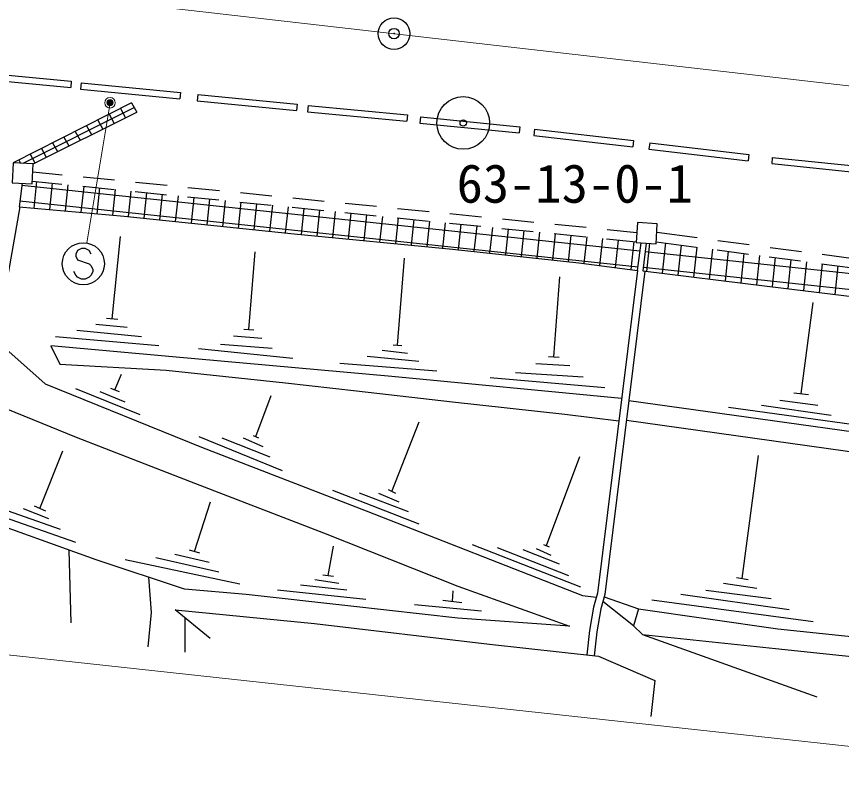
# Model space of a CAD drawing. Units: millimetres at full size, sheet at 1:1000; details may follow other scales. Extents: x -23043849 to 100512, y -219615026 to 21267.
# Drawn here: x -22933383 to -22894216, y -219388703 to -219351880 of the extents above; entities that cross this region are included whole.
import ezdxf
from ezdxf.enums import TextEntityAlignment as Align

# ---------------------------------------------------------------- set-up
doc = ezdxf.new("R2010")
doc.units = ezdxf.units.MM
doc.header["$LTSCALE"] = 1000
doc.header["$PDMODE"] = 32
doc.header["$PDSIZE"] = 500
for name, color, linetype, lineweight in [('M-BGD', 7, 'Continuous', 25), ('M-BMK', 2, 'Continuous', 13), ('M-BMK-SRVR', 3, 'Continuous', 25), ('M-STR-HTXT', 7, 'Continuous', 13), ('M-STR-STRC', 7, 'Continuous', 25)]:
    doc.layers.add(name, color=color, linetype=linetype, lineweight=lineweight)
doc.layers.add('M-BMK-HTXT', color=7, linetype='Continuous')
doc.styles.add('ＭＳ ゴシック', font='')
doc.styles.get('ＭＳ ゴシック').set_extended_font_data('MS Gothic')

msp = doc.modelspace()

# ---------------------------------------------------------------- linework, layer by layer
at = {"layer": 'M-BGD'}
for p, q in [((-22927918, -219355979), (-22933548, -219358825)), ((-22927918, -219355979), (-22927675, -219356416)), ((-22927918, -219355979), (-22927796, -219356197)), ((-22933073, -219358845), (-22927796, -219356197)), ((-22928453, -219356250), (-22928212, -219356683)), ((-22932599, -219358866), (-22927675, -219356416)), ((-22929524, -219356791), (-22929286, -219357218)), ((-22928989, -219356520), (-22928749, -219356951)), ((-22930060, -219357061), (-22929824, -219357485)), ((-22930595, -219357332), (-22930361, -219357752)), ((-22931666, -219357873), (-22931435, -219358287)), ((-22931131, -219357603), (-22930898, -219358020)), ((-22932202, -219358144), (-22931972, -219358554)), ((-22933273, -219358685), (-22933186, -219358840)), ((-22932737, -219358415), (-22932509, -219358822)), ((-22932615, -219359246), (-22931212, -219359387)), ((-22930217, -219359487), (-22928724, -219359636)), ((-22933125, -219359888), (-22903783, -219363007)), ((-22932634, -219359696), (-22931236, -219359836)), ((-22932431, -219359716), (-22932564, -219360968)), ((-22931685, -219359791), (-22931817, -219361036)), ((-22930939, -219359866), (-22931070, -219361104)), ((-22927729, -219359736), (-22926237, -219359886)), ((-22930192, -219359941), (-22930323, -219361172)), ((-22930241, -219359936), (-22928748, -219360086)), ((-22929446, -219360016), (-22929576, -219361239)), ((-22928700, -219360091), (-22928829, -219361307)), ((-22927954, -219360166), (-22928082, -219361377)), ((-22927753, -219360186), (-22926261, -219360336)), ((-22927207, -219360241), (-22927336, -219361454)), ((-22926461, -219360316), (-22926590, -219361532)), ((-22925242, -219359986), (-22923749, -219360136)), ((-22922754, -219360236), (-22921262, -219360386)), ((-22933218, -219360632), (-22903876, -219363752)), ((-22925715, -219360391), (-22925844, -219361609)), ((-22925266, -219360436), (-22923773, -219360586)), ((-22924969, -219360466), (-22925098, -219361686)), ((-22924222, -219360541), (-22924352, -219361763)), ((-22923476, -219360616), (-22923606, -219361840)), ((-22922730, -219360690), (-22922860, -219361917)), ((-22922778, -219360686), (-22921286, -219360835)), ((-22920267, -219360486), (-22918774, -219360635)), ((-22934838, -219370118), (-22933204, -219360910)), ((-22921984, -219360765), (-22922114, -219361994)), ((-22921237, -219360840), (-22921368, -219362071)), ((-22920491, -219360915), (-22920622, -219362148)), ((-22920291, -219360935), (-22918798, -219361085)), ((-22919745, -219360990), (-22919876, -219362223)), ((-22918998, -219361065), (-22919129, -219362296)), ((-22917779, -219360735), (-22916287, -219360885)), ((-22915292, -219360985), (-22913799, -219361135)), ((-22918252, -219361140), (-22918383, -219362369)), ((-22917803, -219361185), (-22916311, -219361335)), ((-22917506, -219361215), (-22917636, -219362442)), ((-22916760, -219361290), (-22916890, -219362515)), ((-22916013, -219361365), (-22916143, -219362587)), ((-22915267, -219361440), (-22915397, -219362660)), ((-22915316, -219361435), (-22913823, -219361585)), ((-22912804, -219361235), (-22911312, -219361385)), ((-22910317, -219361485), (-22908824, -219361634)), ((-22914521, -219361515), (-22914650, -219362733)), ((-22913775, -219361590), (-22913904, -219362806)), ((-22913028, -219361665), (-22913157, -219362878)), ((-22912828, -219361685), (-22911336, -219361835)), ((-22912282, -219361740), (-22912411, -219362954)), ((-22911536, -219361814), (-22911666, -219363034)), ((-22910790, -219361889), (-22910920, -219363114)), ((-22907829, -219361734), (-22906337, -219361884)), ((-22910341, -219361934), (-22908848, -219362084)), ((-22910043, -219361964), (-22910174, -219363194)), ((-22909297, -219362039), (-22909428, -219363274)), ((-22908551, -219362114), (-22908683, -219363354)), ((-22907805, -219362189), (-22907937, -219363434)), ((-22907853, -219362184), (-22906361, -219362334)), ((-22907058, -219362264), (-22907191, -219363514)), ((-22905342, -219361984), (-22903938, -219362125)), ((-22902986, -219362115), (-22901074, -219362370)), ((-22928843, -219366219), (-22928449, -219362312)), ((-22906312, -219362339), (-22906446, -219363599)), ((-22905566, -219362414), (-22905702, -219363696)), ((-22905366, -219362434), (-22903968, -219362574)), ((-22904820, -219362489), (-22904958, -219363794)), ((-22904073, -219362564), (-22904214, -219363891)), ((-22903327, -219362641), (-22903469, -219363978)), ((-22903015, -219362565), (-22901116, -219362819)), ((-22902571, -219362625), (-22902725, -219364067)), ((-22900083, -219362503), (-22898596, -219362701)), ((-22922352, -219366731), (-22922060, -219363042)), ((-22903542, -219363033), (-22856221, -219368064)), ((-22901828, -219362724), (-22901980, -219364157)), ((-22901084, -219362823), (-22901235, -219364247)), ((-22900340, -219362922), (-22900491, -219364337)), ((-22900124, -219362951), (-22898638, -219363150)), ((-22899597, -219363022), (-22899746, -219364427)), ((-22897605, -219362834), (-22896118, -219363032)), ((-22915298, -219367481), (-22914970, -219363353)), ((-22898853, -219363121), (-22899001, -219364517)), ((-22898109, -219363220), (-22898257, -219364607)), ((-22897646, -219363282), (-22896160, -219363481)), ((-22897366, -219363320), (-22897512, -219364697)), ((-22896622, -219363419), (-22896768, -219364789)), ((-22895127, -219363165), (-22893640, -219363363)), ((-22903629, -219363778), (-22856307, -219368809)), ((-22895878, -219363518), (-22896023, -219364880)), ((-22895135, -219363618), (-22895279, -219364972)), ((-22895168, -219363613), (-22893682, -219363812)), ((-22894391, -219363717), (-22894534, -219365064)), ((-22907872, -219368025), (-22907591, -219364234)), ((-22896128, -219369776), (-22895560, -219365457)), ((-22929117, -219366193), (-22928569, -219366245)), ((-22929622, -219366478), (-22928124, -219366616)), ((-22930511, -219366770), (-22927453, -219367059)), ((-22922588, -219366715), (-22922117, -219366748)), ((-22931532, -219367072), (-22926621, -219367493)), ((-22923086, -219367033), (-22921737, -219367141)), ((-22924741, -219367636), (-22920268, -219368091)), ((-22923697, -219367425), (-22921250, -219367620)), ((-22916016, -219367718), (-22914817, -219367852)), ((-22915508, -219367464), (-22915088, -219367499)), ((-22916727, -219367995), (-22914279, -219368232)), ((-22908129, -219368010), (-22907615, -219368040)), ((-22918031, -219368323), (-22913422, -219368698)), ((-22908727, -219368341), (-22907108, -219368443)), ((-22928711, -219369597), (-22928399, -219368855)), ((-22909695, -219368767), (-22906483, -219368971)), ((-22910897, -219369017), (-22905448, -219369480)), ((-22930581, -219369540), (-22927534, -219370762)), ((-22929421, -219369670), (-22928246, -219370159)), ((-22928914, -219369513), (-22928508, -219369681)), ((-22922024, -219371815), (-22921300, -219369868)), ((-22897143, -219370089), (-22895335, -219370319)), ((-22896481, -219369733), (-22895776, -219369820)), ((-22899584, -219370413), (-22893727, -219371219)), ((-22898016, -219370326), (-22894710, -219370791)), ((-22915560, -219374420), (-22914270, -219371112)), ((-22924720, -219371803), (-22920778, -219373420)), ((-22923637, -219371880), (-22921356, -219372782)), ((-22922627, -219371880), (-22921696, -219372283)), ((-22922147, -219371761), (-22921900, -219371868)), ((-22932275, -219375226), (-22931191, -219372484)), ((-22908226, -219376989), (-22906645, -219372757)), ((-22898929, -219378545), (-22898156, -219372717)), ((-22918381, -219374356), (-22914277, -219375950)), ((-22915735, -219374333), (-22915384, -219374506)), ((-22917116, -219374485), (-22914783, -219375371)), ((-22916200, -219374500), (-22915238, -219374912)), ((-22935652, -219375043), (-22930589, -219376823)), ((-22932538, -219375108), (-22932013, -219375343)), ((-22924940, -219377262), (-22924165, -219374912)), ((-22934098, -219375226), (-22931305, -219376210)), ((-22933068, -219375233), (-22931857, -219375699)), ((-22918587, -219378411), (-22918340, -219377008)), ((-22911748, -219376938), (-22906605, -219378947)), ((-22910567, -219377071), (-22907176, -219378403)), ((-22908705, -219377121), (-22908010, -219377438)), ((-22908363, -219376931), (-22908088, -219377047)), ((-22930893, -219377203), (-22930797, -219380647)), ((-22926768, -219377546), (-22923778, -219378226)), ((-22925864, -219377396), (-22924233, -219377776)), ((-22925191, -219377188), (-22924688, -219377336)), ((-22909346, -219377179), (-22907618, -219377857)), ((-22928225, -219377643), (-22922779, -219378803)), ((-22919213, -219378603), (-22918080, -219378777)), ((-22918847, -219378378), (-22918327, -219378444)), ((-22899205, -219378497), (-22898652, -219378594)), ((-22920984, -219379087), (-22916804, -219379527)), ((-22919895, -219378844), (-22917700, -219379082)), ((-22900662, -219379095), (-22897558, -219379502)), ((-22899822, -219378777), (-22898235, -219379009)), ((-22912686, -219379638), (-22912652, -219379128)), ((-22901844, -219379290), (-22896705, -219380016)), ((-22914494, -219379777), (-22911307, -219380081)), ((-22913136, -219379582), (-22912235, -219379695)), ((-22903224, -219379559), (-22895557, -219380584)), ((-22925376, -219382038), (-22925373, -219380434)), ((-22904085, -219380792), (-22903666, -219381199)), ((-22903666, -219381199), (-22895381, -219384170))]:
    msp.add_line(p, q, dxfattribs=at)
for points in [[(-22933588, -219359775), (-22932639, -219359815), (-22932599, -219358866), (-22933548, -219358826)], [(-22903969, -219362599), (-22903021, -219362661), (-22902960, -219361713), (-22903907, -219361651)]]:
    msp.add_lwpolyline(points, close=True, dxfattribs=at)
for points in [[(-22933114, -219359795), (-22933253, -219360906), (-22928266, -219361358), (-22920199, -219362192), (-22912690, -219362924), (-22906679, -219363569), (-22903898, -219363932), (-22903733, -219362614)], [(-22903495, -219362630), (-22903650, -219363956), (-22897737, -219364669), (-22892410, -219365325), (-22887229, -219365870), (-22881583, -219366492), (-22875070, -219367225), (-22868290, -219367954), (-22860503, -219368778), (-22856355, -219369228), (-22856194, -219367826)], [(-22903898, -219363932), (-22905803, -219379238), (-22905989, -219379904), (-22906182, -219381023), (-22906310, -219382177)], [(-22903550, -219363968), (-22905459, -219379307), (-22905647, -219379981), (-22905835, -219381072), (-22905962, -219382216)], [(-22934332, -219367266), (-22932022, -219369316), (-22924605, -219372309), (-22916780, -219375332), (-22906515, -219379349), (-22905858, -219379434)], [(-22960568, -219369421), (-22960520, -219367506), (-22956478, -219367807), (-22949831, -219368388), (-22939963, -219369188), (-22937228, -219369379), (-22934674, -219370168), (-22930552, -219371843), (-22924884, -219374040), (-22918804, -219376389), (-22912423, -219378906), (-22907131, -219380815), (-22912437, -219380431), (-22917503, -219379855), (-22922487, -219379308), (-22925409, -219379056), (-22929605, -219377665), (-22935419, -219375578), (-22940168, -219373992), (-22947288, -219372397), (-22954293, -219370863), (-22955274, -219372290)], [(-22904655, -219370007), (-22915561, -219368961), (-22925970, -219368033), (-22931759, -219367501), (-22931319, -219368381), (-22926280, -219368670), (-22920614, -219369258), (-22917243, -219369639), (-22912686, -219370162), (-22907354, -219370746), (-22904786, -219371066)], [(-22904313, -219370096), (-22886127, -219372635), (-22872626, -219374291), (-22857521, -219375956)], [(-22904430, -219371038), (-22886251, -219373577), (-22872736, -219375235), (-22857636, -219376899)], [(-22927115, -219378491), (-22926988, -219380160), (-22927148, -219381784)], [(-22905488, -219379411), (-22903858, -219379990), (-22904085, -219380792), (-22905553, -219379644)], [(-22924193, -219381399), (-22925854, -219380041), (-22919240, -219380680), (-22910930, -219381663), (-22905754, -219382239), (-22903079, -219383391), (-22903263, -219385090)], [(-22903858, -219379990), (-22897245, -219380933), (-22867553, -219384043), (-22845076, -219386559)], [(-22903666, -219381199), (-22897346, -219381878), (-22867656, -219384987), (-22844837, -219387542)]]:
    msp.add_lwpolyline(points, dxfattribs=at)
at = {"layer": 'M-BMK'}
msp.add_line((-22961210, -219347450), (-22864360, -219358544), dxfattribs=at)
at = {"layer": 'M-BMK-SRVR'}
for centre, radius in [((-22915459, -219352691), 750), ((-22912174, -219356932), 1250), ((-22912174, -219356932), 150)]:
    msp.add_circle(centre, radius, dxfattribs=at)
msp.add_point((-22915459, -219352691), dxfattribs=at)
at = {"layer": 'M-STR-HTXT'}
msp.add_line((-22930044, -219362619), (-22928943, -219355972), dxfattribs=at)
msp.add_lwpolyline([(-22758904, -219396133), (-22785431, -219395693), (-22805370, -219394864), (-22820644, -219393755), (-22857535, -219390618), (-22889267, -219387015), (-22932776, -219382283), (-22960015, -219379370), (-22973502, -219378237), (-22991634, -219376978), (-23016096, -219375688)], dxfattribs=at)
for radius in [150, 120, 90, 60, 30, 20]:
    msp.add_circle((-22928943, -219355972), radius, dxfattribs=at)
msp.add_point((-22928943, -219355972), dxfattribs=at)
at = {"layer": 'M-STR-STRC'}
for p, q in [((-22935524, -219354806), (-22930810, -219355245)), ((-22935497, -219354507), (-22930782, -219354946)), ((-22930782, -219354946), (-22930810, -219355245)), ((-22930314, -219355026), (-22930343, -219355324)), ((-22930314, -219355026), (-22925602, -219355492)), ((-22930343, -219355324), (-22925632, -219355790)), ((-22925602, -219355492), (-22925632, -219355790)), ((-22924778, -219355580), (-22924808, -219355878)), ((-22924778, -219355580), (-22920066, -219356044)), ((-22924808, -219355878), (-22920096, -219356342)), ((-22920066, -219356044), (-22920096, -219356342)), ((-22919537, -219356104), (-22919566, -219356403)), ((-22919566, -219356403), (-22914852, -219356849)), ((-22919537, -219356104), (-22914824, -219356550)), ((-22914824, -219356550), (-22914852, -219356849)), ((-22914199, -219356639), (-22914229, -219356937)), ((-22914199, -219356639), (-22909488, -219357108)), ((-22914229, -219356937), (-22909518, -219357407)), ((-22909488, -219357108), (-22909518, -219357407)), ((-22908795, -219357230), (-22908829, -219357528)), ((-22908829, -219357528), (-22904125, -219358066)), ((-22908795, -219357230), (-22904091, -219357768)), ((-22904091, -219357768), (-22904125, -219358066)), ((-22903320, -219357876), (-22903355, -219358174)), ((-22903320, -219357876), (-22898617, -219358423)), ((-22903355, -219358174), (-22898652, -219358721)), ((-22898617, -219358423), (-22898652, -219358721)), ((-22897500, -219358563), (-22897530, -219358861)), ((-22897500, -219358563), (-22892789, -219359045)), ((-22897530, -219358861), (-22892820, -219359343)), ((-22930482, -219362977), (-22930573, -219363159)), ((-22930300, -219362886), (-22930482, -219362977)), ((-22930118, -219362886), (-22930300, -219362886)), ((-22929936, -219362977), (-22930118, -219362886)), ((-22929845, -219363159), (-22929936, -219362977)), ((-22930573, -219363159), (-22930573, -219363249)), ((-22930573, -219363249), (-22930482, -219363431)), ((-22930482, -219363431), (-22929936, -219363613)), ((-22929936, -219363613), (-22929845, -219363704)), ((-22929845, -219363704), (-22929754, -219363886)), ((-22930573, -219364159), (-22930663, -219363977)), ((-22930482, -219364249), (-22930573, -219364159)), ((-22929845, -219364159), (-22929936, -219364249)), ((-22929754, -219363977), (-22929845, -219364159)), ((-22929754, -219363886), (-22929754, -219363977)), ((-22930300, -219364340), (-22930482, -219364249)), ((-22930118, -219364340), (-22930300, -219364340)), ((-22929936, -219364249), (-22930118, -219364340))]:
    msp.add_line(p, q, dxfattribs=at)
msp.add_circle((-22930209, -219363613), 1000, dxfattribs=at)

# ---------------------------------------------------------------- texts
at = {"layer": 'M-BMK-HTXT', "style": 'ＭＳ ゴシック'}
msp.add_text('63-13-0-1', height=1833, dxfattribs=at).set_placement((-22912489, -219361267), align=Align.BOTTOM_LEFT)

doc.saveas('drawing.dxf')
